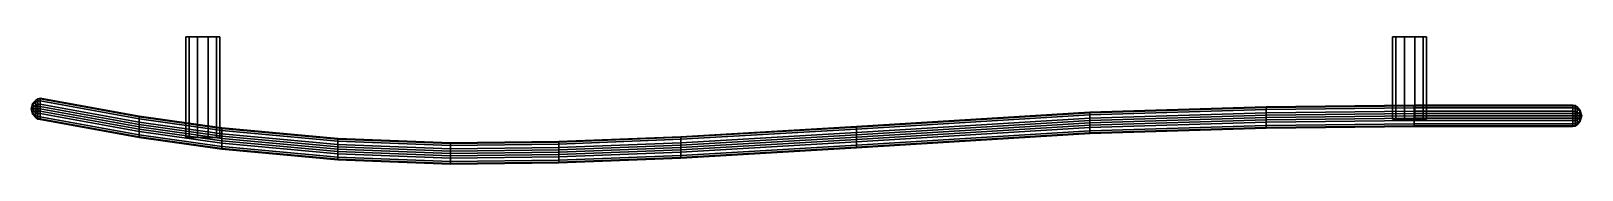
# Model space of a CAD drawing. Extents: x -184 to 185, y -30 to 0.
import ezdxf

# ---------------------------------------------------------------- set-up
doc = ezdxf.new("R2010")
doc.units = 0
doc.layers.add('METAL', color=220, linetype='CONTINUOUS')

msp = doc.modelspace()

# ---------------------------------------------------------------- meshes
at = {"layer": 'METAL'}
mesh = msp.add_polyface(dxfattribs=at)
corners = [(-139.14, -23.95, -0.04), (-139.14, -23.95, -0.04), (-139.14, 0, -0.04), (-139.14, 0, -0.04), (-139.91, -23.95, 2.33), (-139.91, -23.95, 2.33), (-139.91, 0, 2.33), (-139.91, 0, 2.33), (-139.91, -23.95, -2.41), (-139.91, -23.95, -2.41), (-139.91, 0, -2.41), (-139.91, 0, -2.41), (-141.93, -23.95, 3.8), (-141.93, -23.95, 3.8), (-141.93, 0, 3.8), (-141.93, 0, 3.8), (-141.93, -23.95, -3.87), (-141.93, -23.95, -3.87), (-141.93, 0, -3.87), (-141.93, 0, -3.87), (-144.42, -23.95, 3.8), (-144.42, -23.95, 3.8), (-144.42, -23.95, 3.8), (-144.42, 0, 3.8), (-144.42, 0, 3.8), (-144.42, 0, 3.8), (-144.42, -23.95, -3.87), (-144.42, -23.95, -3.87), (-144.42, 0, -3.87), (-144.42, 0, -3.87), (-146.44, -23.95, 2.33), (-146.44, -23.95, 2.33), (-146.44, 0, 2.33), (-146.44, 0, 2.33), (-146.44, -23.95, -2.41), (-146.44, -23.95, -2.41), (-146.44, 0, -2.41), (-146.44, 0, -2.41), (-147.21, -23.95, -0.04), (-147.21, -23.95, -0.04), (-147.21, 0, -0.04), (-147.21, 0, -0.04)]
mesh.append_faces([[corners[k] for k in face] for face in [(2, 6, 4, 0), (6, 14, 12, 4), (14, 24, 21, 12), (25, 33, 31, 22), (33, 41, 39, 31), (41, 37, 35, 39), (37, 29, 27, 35), (29, 18, 16, 27), (18, 10, 8, 16), (10, 2, 0, 8), (5, 13, 20, 9), (20, 30, 38, 9), (38, 34, 26, 9), (26, 17, 9, 9), (1, 5, 9, 9), (23, 15, 7, 32), (32, 7, 3, 40), (40, 3, 11, 36), (36, 11, 19, 28)]])
mesh = msp.add_polyface(dxfattribs=at)
corners = [(147.64, -19.62, -0.02), (147.64, -19.62, -0.02), (147.64, 0, -0.02), (147.64, 0, -0.02), (146.87, -19.62, 2.35), (146.87, -19.62, 2.35), (146.87, 0, 2.35), (146.87, 0, 2.35), (146.87, -19.62, -2.39), (146.87, -19.62, -2.39), (146.87, 0, -2.39), (146.87, 0, -2.39), (144.85, -19.62, 3.82), (144.85, -19.62, 3.82), (144.85, 0, 3.82), (144.85, 0, 3.82), (144.85, -19.62, -3.85), (144.85, -19.62, -3.85), (144.85, 0, -3.85), (144.85, 0, -3.85), (142.36, -19.62, 3.82), (142.36, -19.62, 3.82), (142.36, -19.62, 3.82), (142.36, 0, 3.82), (142.36, 0, 3.82), (142.36, 0, 3.82), (142.36, -19.62, -3.85), (142.36, -19.62, -3.85), (142.36, 0, -3.85), (142.36, 0, -3.85), (140.35, -19.62, 2.35), (140.35, -19.62, 2.35), (140.35, 0, 2.35), (140.35, 0, 2.35), (140.35, -19.62, -2.39), (140.35, -19.62, -2.39), (140.35, 0, -2.39), (140.35, 0, -2.39), (139.58, -19.62, -0.02), (139.58, -19.62, -0.02), (139.58, 0, -0.02), (139.58, 0, -0.02)]
mesh.append_faces([[corners[k] for k in face] for face in [(2, 6, 4, 0), (6, 14, 12, 4), (14, 24, 21, 12), (25, 33, 31, 22), (33, 41, 39, 31), (41, 37, 35, 39), (37, 29, 27, 35), (29, 18, 16, 27), (18, 10, 8, 16), (10, 2, 0, 8), (5, 13, 20, 9), (20, 30, 38, 9), (38, 34, 26, 9), (26, 17, 9, 9), (1, 5, 9, 9), (40, 32, 7, 3), (11, 36, 40, 3), (19, 28, 36, 11), (23, 15, 7, 32)]])
mesh = msp.add_polyface(dxfattribs=at)
corners = [(-158.3, -23.99, -0.15), (-181.84, -19.73, -0.15), (-181.84, -19.57, -4.46), (-158.3, -23.83, -4.46), (-158.3, -23.83, -4.46), (-181.84, -19.57, -4.46), (-181.84, -19.09, -6.84), (-158.3, -23.35, -6.84), (-158.3, -23.35, -6.84), (-181.84, -19.09, -6.84), (-181.84, -18.3, -8.26), (-158.3, -22.55, -8.26), (-158.3, -22.55, -8.26), (-181.84, -18.3, -8.26), (-181.84, -17.74, -8.44), (-158.3, -21.99, -8.44), (-158.3, -21.99, -8.44), (-181.84, -17.74, -8.44), (-181.84, -17.18, -8.5), (-158.3, -21.44, -8.5), (-158.3, -21.44, -8.5), (-181.84, -17.18, -8.5), (-181.84, -16.62, -8.44), (-158.3, -20.88, -8.44), (-158.3, -20.88, -8.44), (-181.84, -16.62, -8.44), (-181.84, -16.06, -8.26), (-158.3, -20.32, -8.26), (-181.84, -14.63, -0.15), (-158.3, -18.88, -0.15), (-158.3, -19.04, -4.46), (-181.84, -14.79, -4.46), (-181.84, -14.79, -4.46), (-158.3, -19.04, -4.46), (-158.3, -19.52, -6.84), (-181.84, -15.27, -6.84), (-181.84, -15.27, -6.84), (-158.3, -19.52, -6.84), (-158.3, -20.32, -8.26), (-181.84, -16.06, -8.26), (-182.39, -19.61, -0.15), (-182.39, -19.46, -4.43), (-181.84, -19.57, -4.46), (-181.84, -19.73, -0.15), (-182.39, -14.88, -4.43), (-182.39, -14.73, -0.15), (-181.84, -14.63, -0.15), (-181.84, -14.79, -4.46), (-182.39, -19.46, -4.43), (-182.39, -19, -6.78), (-181.84, -19.09, -6.84), (-181.84, -19.57, -4.46), (-182.39, -19, -6.78), (-182.4, -18.23, -8.18), (-181.84, -18.3, -8.26), (-181.84, -19.09, -6.84), (-182.39, -15.34, -6.78), (-182.39, -14.88, -4.43), (-181.84, -14.79, -4.46), (-181.84, -15.27, -6.84), (-182.4, -16.11, -8.18), (-182.39, -15.34, -6.78), (-181.84, -15.27, -6.84), (-181.84, -16.06, -8.26), (-182.4, -18.23, -8.18), (-182.4, -17.73, -8.34), (-181.84, -17.74, -8.44), (-181.84, -18.3, -8.26), (-182.4, -17.73, -8.34), (-182.38, -17.17, -8.39), (-181.84, -17.18, -8.5), (-181.84, -17.74, -8.44), (-182.38, -17.17, -8.39), (-182.4, -16.61, -8.34), (-181.84, -16.62, -8.44), (-181.84, -17.18, -8.5), (-182.83, -19.28, -0.15), (-182.83, -19.15, -4.32), (-182.39, -19.46, -4.43), (-182.39, -19.61, -0.15), (-182.83, -15.18, -4.32), (-182.83, -15.05, -0.15), (-182.39, -14.73, -0.15), (-182.39, -14.88, -4.43), (-181.84, -16.06, -8.26), (-181.84, -16.62, -8.44), (-182.4, -16.61, -8.34), (-182.4, -16.11, -8.18), (-182.81, -17.17, -8.05), (-182.87, -16.61, -8.05), (-182.4, -16.61, -8.34), (-182.38, -17.17, -8.39), (-158.3, -23.99, -0.15), (-158.3, -23.83, 4.16), (-181.84, -19.57, 4.16), (-181.84, -19.73, -0.15), (-158.3, -23.83, 4.16), (-158.3, -23.35, 6.54), (-181.84, -19.09, 6.54), (-181.84, -19.57, 4.16), (-158.3, -23.35, 6.54), (-158.3, -22.55, 7.96), (-181.84, -18.3, 7.96), (-181.84, -19.09, 6.54), (-158.3, -22.55, 7.96), (-158.3, -21.99, 8.14), (-181.84, -17.74, 8.14), (-181.84, -18.3, 7.96), (-158.3, -21.99, 8.14), (-158.3, -21.44, 8.2), (-181.84, -17.18, 8.2), (-181.84, -17.74, 8.14), (-158.3, -21.44, 8.2), (-158.3, -20.88, 8.14), (-181.84, -16.62, 8.14), (-181.84, -17.18, 8.2), (-181.84, -14.63, -0.15), (-181.84, -14.79, 4.16), (-158.3, -19.04, 4.16), (-158.3, -18.88, -0.15), (-181.84, -14.79, 4.16), (-181.84, -15.27, 6.54), (-158.3, -19.52, 6.54), (-158.3, -19.04, 4.16), (-181.84, -15.27, 6.54), (-181.84, -16.06, 7.96), (-158.3, -20.32, 7.96), (-158.3, -19.52, 6.54), (-182.39, -19.61, -0.15), (-181.84, -19.73, -0.15), (-181.84, -19.57, 4.16), (-182.39, -19.46, 4.13), (-182.39, -14.88, 4.13), (-181.84, -14.79, 4.16), (-181.84, -14.63, -0.15), (-182.39, -14.73, -0.15), (-182.39, -19.46, 4.13), (-181.84, -19.57, 4.16), (-181.84, -19.09, 6.54), (-182.39, -19, 6.47), (-182.39, -19, 6.47), (-181.84, -19.09, 6.54), (-181.84, -18.3, 7.96), (-182.4, -18.23, 7.88), (-182.39, -15.34, 6.47), (-181.84, -15.27, 6.54), (-181.84, -14.79, 4.16), (-182.39, -14.88, 4.13), (-182.4, -16.11, 7.88), (-181.84, -16.06, 7.96), (-181.84, -15.27, 6.54), (-182.39, -15.34, 6.47), (-182.4, -18.23, 7.88), (-181.84, -18.3, 7.96), (-181.84, -17.74, 8.14), (-182.4, -17.73, 8.04), (-182.4, -17.73, 8.04), (-181.84, -17.74, 8.14), (-181.84, -17.18, 8.2), (-182.38, -17.17, 8.09), (-182.38, -17.17, 8.09), (-181.84, -17.18, 8.2), (-181.84, -16.62, 8.14), (-182.4, -16.61, 8.04), (-182.83, -19.28, -0.15), (-182.39, -19.61, -0.15), (-182.39, -19.46, 4.13), (-182.83, -19.15, 4.02), (-182.83, -15.18, 4.02), (-182.39, -14.88, 4.13), (-182.39, -14.73, -0.15), (-182.83, -15.05, -0.15), (-181.84, -16.06, 7.96), (-182.4, -16.11, 7.88), (-182.4, -16.61, 8.04), (-181.84, -16.62, 8.14), (-182.87, -17.72, 7.74), (-182.4, -17.73, 8.04), (-182.38, -17.17, 8.09), (-182.81, -17.17, 7.74), (-182.81, -17.17, 7.74), (-182.38, -17.17, 8.09), (-182.4, -16.61, 8.04), (-182.87, -16.61, 7.74)]
mesh.append_faces([[corners[k] for k in face] for face in [(0, 1, 2, 3), (4, 5, 6, 7), (8, 9, 10, 11), (12, 13, 14, 15), (16, 17, 18, 19), (20, 21, 22, 23), (24, 25, 26, 27), (28, 29, 30, 31), (32, 33, 34, 35), (36, 37, 38, 39), (40, 41, 42, 43), (44, 45, 46, 47), (48, 49, 50, 51), (52, 53, 54, 55), (56, 57, 58, 59), (60, 61, 62, 63), (64, 65, 66, 67), (68, 69, 70, 71), (72, 73, 74, 75), (76, 77, 78, 79), (80, 81, 82, 83), (84, 85, 86, 87), (88, 89, 90, 91), (92, 93, 94, 95), (96, 97, 98, 99), (100, 101, 102, 103), (104, 105, 106, 107), (108, 109, 110, 111), (112, 113, 114, 115), (116, 117, 118, 119), (120, 121, 122, 123), (124, 125, 126, 127), (128, 129, 130, 131), (132, 133, 134, 135), (136, 137, 138, 139), (140, 141, 142, 143), (144, 145, 146, 147), (148, 149, 150, 151), (152, 153, 154, 155), (156, 157, 158, 159), (160, 161, 162, 163), (164, 165, 166, 167), (168, 169, 170, 171), (172, 173, 174, 175), (176, 177, 178, 179), (180, 181, 182, 183)]])
mesh = msp.add_polyface(dxfattribs=at)
corners = [(-183.61, -18.36, -4.05), (-182.83, -19.15, -4.32), (-182.83, -19.28, -0.15), (-183.61, -18.44, -0.15), (-183.61, -16.21, -6.13), (-182.85, -15.59, -6.59), (-182.87, -16.26, -7.93), (-183.35, -16.61, -7.38), (-183.61, -18.12, -6.13), (-182.85, -18.74, -6.59), (-182.87, -16.61, -8.05), (-183.95, -17.17, -3.92), (-184, -17.17, -0.15), (-183.61, -15.97, -4.05), (-183.61, -15.89, -0.15), (-182.83, -15.18, -4.32), (-182.83, -15.05, -0.15), (-183.85, -17.17, -5.9), (-183.46, -17.17, -7.33), (-183.35, -17.72, -7.38), (-182.87, -18.07, -7.93), (-182.81, -17.17, -8.05), (-182.87, -17.72, -8.05), (-182.4, -16.11, -8.18), (-182.4, -16.61, -8.34), (-182.87, -16.61, -8.05), (-182.87, -16.26, -7.93), (-182.83, -19.15, -4.32), (-182.85, -18.74, -6.59), (-182.39, -19, -6.78), (-182.39, -19.46, -4.43), (-182.85, -18.74, -6.59), (-182.87, -18.07, -7.93), (-182.4, -18.23, -8.18), (-182.39, -19, -6.78), (-182.85, -15.59, -6.59), (-182.83, -15.18, -4.32), (-182.39, -14.88, -4.43), (-182.39, -15.34, -6.78), (-182.87, -16.26, -7.93), (-182.85, -15.59, -6.59), (-182.39, -15.34, -6.78), (-182.4, -16.11, -8.18), (-182.87, -18.07, -7.93), (-182.87, -17.72, -8.05), (-182.4, -17.73, -8.34), (-182.4, -18.23, -8.18), (-182.87, -17.72, -8.05), (-182.81, -17.17, -8.05), (-182.38, -17.17, -8.39), (-182.4, -17.73, -8.34), (-183.61, -18.36, 3.75), (-182.83, -19.15, 4.02), (-183.61, -16.21, 5.83), (-183.35, -16.61, 7.08), (-182.87, -16.26, 7.63), (-182.85, -15.59, 6.29), (-183.61, -18.12, 5.83), (-182.85, -18.74, 6.29), (-182.87, -16.61, 7.74), (-183.95, -17.17, 3.61), (-183.61, -15.97, 3.75), (-182.83, -15.18, 4.02), (-183.85, -17.17, 5.6), (-183.46, -17.17, 7.03), (-183.35, -17.72, 7.08), (-182.87, -18.07, 7.63), (-182.81, -17.17, 7.74), (-182.87, -17.72, 7.74), (-182.4, -16.11, 7.88), (-182.87, -16.26, 7.63), (-182.87, -16.61, 7.74), (-182.4, -16.61, 8.04), (-182.83, -19.15, 4.02), (-182.39, -19.46, 4.13), (-182.39, -19, 6.47), (-182.85, -18.74, 6.29), (-182.85, -18.74, 6.29), (-182.39, -19, 6.47), (-182.4, -18.23, 7.88), (-182.87, -18.07, 7.63), (-182.85, -15.59, 6.29), (-182.39, -15.34, 6.47), (-182.39, -14.88, 4.13), (-182.83, -15.18, 4.02), (-182.87, -16.26, 7.63), (-182.4, -16.11, 7.88), (-182.39, -15.34, 6.47), (-182.85, -15.59, 6.29), (-182.87, -18.07, 7.63), (-182.4, -18.23, 7.88), (-182.4, -17.73, 8.04), (-182.87, -17.72, 7.74)]
mesh.append_faces([[corners[k] for k in face] for face in [(0, 1, 2, 3), (4, 5, 6, 7), (8, 9, 1, 0), (6, 10, 7, 7), (11, 0, 3, 12), (13, 11, 12, 14), (15, 13, 14, 16), (17, 4, 7, 18), (8, 17, 18, 19), (9, 8, 19, 20), (17, 8, 0, 11), (4, 17, 11, 13), (5, 4, 13, 15), (18, 7, 10, 21), (19, 18, 21, 22), (22, 20, 19, 19), (23, 24, 25, 26), (27, 28, 29, 30), (31, 32, 33, 34), (35, 36, 37, 38), (39, 40, 41, 42), (43, 44, 45, 46), (47, 48, 49, 50), (51, 3, 2, 52), (53, 54, 55, 56), (57, 51, 52, 58), (55, 54, 59, 59), (60, 12, 3, 51), (61, 14, 12, 60), (62, 16, 14, 61), (63, 64, 54, 53), (57, 65, 64, 63), (58, 66, 65, 57), (63, 60, 51, 57), (53, 61, 60, 63), (56, 62, 61, 53), (64, 67, 59, 54), (65, 68, 67, 64), (68, 65, 66, 66), (69, 70, 71, 72), (73, 74, 75, 76), (77, 78, 79, 80), (81, 82, 83, 84), (85, 86, 87, 88), (89, 90, 91, 92)]])
mesh = msp.add_polyface(dxfattribs=at)
corners = [(-111.12, -29.32, -0.15), (-138.63, -26.74, -0.15), (-138.63, -26.58, -4.46), (-111.12, -29.16, -4.46), (-158.3, -18.88, -0.15), (-138.63, -21.64, -0.15), (-138.63, -21.8, -4.46), (-158.3, -19.04, -4.46), (-111.12, -29.16, -4.46), (-138.63, -26.58, -4.46), (-138.63, -26.11, -6.84), (-111.12, -28.68, -6.84), (-138.63, -26.11, -6.84), (-138.63, -25.31, -8.26), (-111.12, -27.88, -8.26), (-111.12, -28.68, -6.84), (-158.3, -19.04, -4.46), (-138.63, -21.8, -4.46), (-138.63, -22.28, -6.84), (-158.3, -19.52, -6.84), (-158.3, -19.52, -6.84), (-138.63, -22.28, -6.84), (-138.63, -23.08, -8.26), (-158.3, -20.32, -8.26), (-111.12, -27.88, -8.26), (-138.63, -25.31, -8.26), (-138.63, -24.75, -8.44), (-111.12, -27.33, -8.44), (-111.12, -27.33, -8.44), (-138.63, -24.75, -8.44), (-138.63, -24.19, -8.5), (-111.12, -26.77, -8.5), (-111.12, -26.77, -8.5), (-138.63, -24.19, -8.5), (-138.63, -23.63, -8.44), (-111.12, -26.21, -8.44), (-111.12, -26.21, -8.44), (-138.63, -23.63, -8.44), (-138.63, -23.08, -8.26), (-111.12, -25.65, -8.26), (-138.63, -26.74, -0.15), (-158.3, -23.99, -0.15), (-158.3, -23.83, -4.46), (-138.63, -26.58, -4.46), (-138.63, -26.58, -4.46), (-158.3, -23.83, -4.46), (-158.3, -23.35, -6.84), (-138.63, -26.11, -6.84), (-138.63, -26.11, -6.84), (-158.3, -23.35, -6.84), (-158.3, -22.55, -8.26), (-138.63, -25.31, -8.26), (-111.12, -24.85, -6.84), (-111.12, -25.65, -8.26), (-138.63, -23.08, -8.26), (-138.63, -22.28, -6.84), (-138.63, -25.31, -8.26), (-158.3, -22.55, -8.26), (-158.3, -21.99, -8.44), (-138.63, -24.75, -8.44), (-138.63, -24.75, -8.44), (-158.3, -21.99, -8.44), (-158.3, -21.44, -8.5), (-138.63, -24.19, -8.5), (-138.63, -24.19, -8.5), (-158.3, -21.44, -8.5), (-158.3, -20.88, -8.44), (-138.63, -23.63, -8.44), (-138.63, -23.63, -8.44), (-158.3, -20.88, -8.44), (-158.3, -20.32, -8.26), (-138.63, -23.08, -8.26), (-111.12, -29.32, -0.15), (-111.12, -29.16, 4.16), (-138.63, -26.58, 4.16), (-138.63, -26.74, -0.15), (-158.3, -18.88, -0.15), (-158.3, -19.04, 4.16), (-138.63, -21.8, 4.16), (-138.63, -21.64, -0.15), (-111.12, -29.16, 4.16), (-111.12, -28.68, 6.54), (-138.63, -26.11, 6.54), (-138.63, -26.58, 4.16), (-138.63, -26.11, 6.54), (-111.12, -28.68, 6.54), (-111.12, -27.88, 7.96), (-138.63, -25.31, 7.96), (-158.3, -19.04, 4.16), (-158.3, -19.52, 6.54), (-138.63, -22.28, 6.54), (-138.63, -21.8, 4.16), (-158.3, -19.52, 6.54), (-158.3, -20.32, 7.96), (-138.63, -23.08, 7.96), (-138.63, -22.28, 6.54), (-111.12, -27.88, 7.96), (-111.12, -27.33, 8.14), (-138.63, -24.75, 8.14), (-138.63, -25.31, 7.96), (-158.3, -20.88, 8.14), (-158.3, -20.32, 7.96), (-181.84, -16.06, 7.96), (-181.84, -16.62, 8.14), (-111.12, -27.33, 8.14), (-111.12, -26.77, 8.2), (-138.63, -24.19, 8.2), (-138.63, -24.75, 8.14), (-111.12, -26.77, 8.2), (-111.12, -26.21, 8.14), (-138.63, -23.63, 8.14), (-138.63, -24.19, 8.2), (-111.12, -26.21, 8.14), (-111.12, -25.65, 7.96), (-138.63, -23.08, 7.96), (-138.63, -23.63, 8.14), (-138.63, -26.74, -0.15), (-138.63, -26.58, 4.16), (-158.3, -23.83, 4.16), (-158.3, -23.99, -0.15), (-84.3, -30.33, -0.15), (-84.3, -30.17, 4.16), (-111.12, -29.16, 4.16), (-111.12, -29.32, -0.15), (-138.63, -26.58, 4.16), (-138.63, -26.11, 6.54), (-158.3, -23.35, 6.54), (-158.3, -23.83, 4.16), (-138.63, -26.11, 6.54), (-138.63, -25.31, 7.96), (-158.3, -22.55, 7.96), (-158.3, -23.35, 6.54), (-111.12, -24.85, 6.54), (-138.63, -22.28, 6.54), (-138.63, -23.08, 7.96), (-111.12, -25.65, 7.96), (-138.63, -25.31, 7.96), (-138.63, -24.75, 8.14), (-158.3, -21.99, 8.14), (-158.3, -22.55, 7.96), (-138.63, -24.75, 8.14), (-138.63, -24.19, 8.2), (-158.3, -21.44, 8.2), (-158.3, -21.99, 8.14), (-138.63, -24.19, 8.2), (-138.63, -23.63, 8.14), (-158.3, -20.88, 8.14), (-158.3, -21.44, 8.2), (-138.63, -23.63, 8.14), (-138.63, -23.08, 7.96), (-158.3, -20.32, 7.96), (-158.3, -20.88, 8.14), (-84.3, -28.33, 8.14), (-84.3, -27.77, 8.2), (-111.12, -26.77, 8.2), (-111.12, -27.33, 8.14), (-84.3, -27.77, 8.2), (-84.3, -27.22, 8.14), (-111.12, -26.21, 8.14), (-111.12, -26.77, 8.2), (-138.63, -22.28, 6.54), (-111.12, -24.85, 6.54), (-111.11, -24.38, 4.16), (-138.63, -21.8, 4.16), (-138.63, -21.8, 4.16), (-111.11, -24.38, 4.16), (-111.11, -24.22, -0.15), (-138.63, -21.64, -0.15), (-138.63, -21.64, -0.15), (-111.11, -24.22, -0.15), (-111.11, -24.38, -4.46), (-138.63, -21.8, -4.46), (-138.63, -21.8, -4.46), (-111.11, -24.38, -4.46), (-111.12, -24.85, -6.84), (-138.63, -22.28, -6.84), (-111.12, -25.65, -8.26), (-111.12, -24.85, -6.84), (-84.3, -25.86, -6.84), (-84.3, -26.66, -8.26)]
mesh.append_faces([[corners[k] for k in face] for face in [(0, 1, 2, 3), (4, 5, 6, 7), (8, 9, 10, 11), (12, 13, 14, 15), (16, 17, 18, 19), (20, 21, 22, 23), (24, 25, 26, 27), (28, 29, 30, 31), (32, 33, 34, 35), (36, 37, 38, 39), (40, 41, 42, 43), (44, 45, 46, 47), (48, 49, 50, 51), (52, 53, 54, 55), (56, 57, 58, 59), (60, 61, 62, 63), (64, 65, 66, 67), (68, 69, 70, 71), (72, 73, 74, 75), (76, 77, 78, 79), (80, 81, 82, 83), (84, 85, 86, 87), (88, 89, 90, 91), (92, 93, 94, 95), (96, 97, 98, 99), (100, 101, 102, 103), (104, 105, 106, 107), (108, 109, 110, 111), (112, 113, 114, 115), (116, 117, 118, 119), (120, 121, 122, 123), (124, 125, 126, 127), (128, 129, 130, 131), (132, 133, 134, 135), (136, 137, 138, 139), (140, 141, 142, 143), (144, 145, 146, 147), (148, 149, 150, 151), (152, 153, 154, 155), (156, 157, 158, 159), (160, 161, 162, 163), (164, 165, 166, 167), (168, 169, 170, 171), (172, 173, 174, 175), (176, 177, 178, 179)]])
mesh = msp.add_polyface(dxfattribs=at)
corners = [(182.42, -17.73, -8.24), (144.73, -17.71, -8.24), (144.73, -16.92, -6.82), (182.42, -16.93, -6.82), (12.17, -21.34, -0.13), (12.17, -21.5, 4.18), (67.64, -18.12, 4.18), (67.64, -17.96, -0.13), (12.17, -21.5, 4.18), (12.17, -21.98, 6.56), (67.64, -18.6, 6.56), (67.64, -18.12, 4.18), (12.17, -21.5, -4.44), (12.17, -21.34, -0.13), (67.64, -17.96, -0.13), (67.64, -18.12, -4.44), (12.17, -21.98, -6.82), (12.17, -21.5, -4.44), (67.64, -18.12, -4.44), (67.64, -18.6, -6.82), (12.17, -21.98, 6.56), (12.17, -22.77, 7.98), (67.64, -19.39, 7.98), (67.64, -18.6, 6.56), (109.5, -21.63, -4.44), (109.5, -21.79, -0.13), (67.64, -23.06, -0.13), (67.64, -22.9, -4.44), (109.5, -21.15, -6.82), (109.5, -21.63, -4.44), (67.64, -22.9, -4.44), (67.64, -22.42, -6.82), (109.5, -20.35, -8.24), (109.5, -21.15, -6.82), (67.64, -22.42, -6.82), (67.64, -21.63, -8.24), (109.5, -19.8, -8.42), (109.5, -20.35, -8.24), (67.64, -21.63, -8.24), (67.64, -21.07, -8.42), (109.5, -19.24, -8.48), (109.5, -19.8, -8.42), (67.64, -21.07, -8.42), (67.64, -20.51, -8.48), (109.5, -18.68, -8.42), (109.5, -19.24, -8.48), (67.64, -20.51, -8.48), (67.64, -19.95, -8.42), (109.5, -18.12, -8.24), (109.5, -18.68, -8.42), (67.64, -19.95, -8.42), (67.64, -19.39, -8.24), (109.5, -21.79, -0.13), (109.5, -21.63, 4.18), (67.64, -22.9, 4.18), (67.64, -23.06, -0.13), (109.5, -21.63, 4.18), (109.5, -21.15, 6.56), (67.64, -22.42, 6.56), (67.64, -22.9, 4.18), (109.5, -21.15, 6.56), (109.5, -20.35, 7.98), (67.64, -21.63, 7.98), (67.64, -22.42, 6.56), (109.5, -20.35, 7.98), (109.5, -19.8, 8.16), (67.64, -21.07, 8.16), (67.64, -21.63, 7.98), (109.5, -19.8, 8.16), (109.5, -19.24, 8.22), (67.64, -20.51, 8.22), (67.64, -21.07, 8.16), (109.5, -19.24, 8.22), (109.5, -18.68, 8.16), (67.64, -19.95, 8.16), (67.64, -20.51, 8.22), (109.5, -18.68, 8.16), (109.5, -18.12, 7.98), (67.64, -19.39, 7.98), (67.64, -19.95, 8.16), (67.64, -17.96, -0.13), (67.64, -18.12, 4.18), (109.5, -16.84, 4.18), (109.5, -16.68, -0.13), (67.64, -18.12, 4.18), (67.64, -18.6, 6.56), (109.5, -17.32, 6.56), (109.5, -16.84, 4.18), (67.64, -18.12, -4.44), (67.64, -17.96, -0.13), (109.5, -16.68, -0.13), (109.5, -16.84, -4.44), (67.64, -18.6, -6.82), (67.64, -18.12, -4.44), (109.5, -16.84, -4.44), (109.5, -17.32, -6.82), (67.64, -19.39, -8.24), (67.64, -18.6, -6.82), (109.5, -17.32, -6.82), (109.5, -18.12, -8.24), (67.64, -18.6, 6.56), (67.64, -19.39, 7.98), (109.5, -18.12, 7.98), (109.5, -17.32, 6.56), (144.73, -21.22, -4.44), (144.73, -21.38, -0.13), (109.5, -21.79, -0.13), (109.5, -21.63, -4.44), (144.73, -20.74, -6.82), (144.73, -21.22, -4.44), (109.5, -21.63, -4.44), (109.5, -21.15, -6.82), (144.73, -19.95, -8.24), (144.73, -20.74, -6.82), (109.5, -21.15, -6.82), (109.5, -20.35, -8.24), (144.73, -19.39, -8.42), (144.73, -19.95, -8.24), (109.5, -20.35, -8.24), (109.5, -19.8, -8.42), (144.73, -18.83, -8.48), (144.73, -19.39, -8.42), (109.5, -19.8, -8.42), (109.5, -19.24, -8.48), (144.73, -18.27, -8.42), (144.73, -18.83, -8.48), (109.5, -19.24, -8.48), (109.5, -18.68, -8.42), (144.73, -17.71, -8.24), (144.73, -18.27, -8.42), (109.5, -18.68, -8.42), (109.5, -18.12, -8.24), (144.73, -21.38, -0.13), (144.73, -21.22, 4.18), (109.5, -21.63, 4.18), (109.5, -21.79, -0.13), (144.73, -21.22, 4.18), (144.73, -20.74, 6.56), (109.5, -21.15, 6.56), (109.5, -21.63, 4.18), (144.73, -20.74, 6.56), (144.73, -19.95, 7.98), (109.5, -20.35, 7.98), (109.5, -21.15, 6.56), (144.73, -19.95, 7.98), (144.73, -19.39, 8.16), (109.5, -19.8, 8.16), (109.5, -20.35, 7.98), (144.73, -19.39, 8.16), (144.73, -18.83, 8.22), (109.5, -19.24, 8.22), (109.5, -19.8, 8.16), (144.73, -18.83, 8.22), (144.73, -18.27, 8.16), (109.5, -18.68, 8.16), (109.5, -19.24, 8.22), (144.73, -18.27, 8.16), (144.73, -17.71, 7.98), (109.5, -18.12, 7.98), (109.5, -18.68, 8.16), (109.5, -16.68, -0.13), (109.5, -16.84, 4.18), (144.73, -16.44, 4.18), (144.73, -16.28, -0.13), (109.5, -16.84, 4.18), (109.5, -17.32, 6.56), (144.73, -16.92, 6.56), (144.73, -16.44, 4.18), (109.5, -16.84, -4.44), (109.5, -16.68, -0.13), (144.73, -16.28, -0.13), (144.73, -16.44, -4.44), (109.5, -17.32, -6.82), (109.5, -16.84, -4.44), (144.73, -16.44, -4.44), (144.73, -16.92, -6.82), (109.5, -18.12, -8.24), (109.5, -17.32, -6.82), (144.73, -16.92, -6.82), (144.73, -17.71, -8.24), (109.5, -17.32, 6.56), (109.5, -18.12, 7.98), (144.73, -17.71, 7.98), (144.73, -16.92, 6.56)]
mesh.append_faces([[corners[k] for k in face] for face in [(0, 1, 2, 3), (4, 5, 6, 7), (8, 9, 10, 11), (12, 13, 14, 15), (16, 17, 18, 19), (20, 21, 22, 23), (24, 25, 26, 27), (28, 29, 30, 31), (32, 33, 34, 35), (36, 37, 38, 39), (40, 41, 42, 43), (44, 45, 46, 47), (48, 49, 50, 51), (52, 53, 54, 55), (56, 57, 58, 59), (60, 61, 62, 63), (64, 65, 66, 67), (68, 69, 70, 71), (72, 73, 74, 75), (76, 77, 78, 79), (80, 81, 82, 83), (84, 85, 86, 87), (88, 89, 90, 91), (92, 93, 94, 95), (96, 97, 98, 99), (100, 101, 102, 103), (104, 105, 106, 107), (108, 109, 110, 111), (112, 113, 114, 115), (116, 117, 118, 119), (120, 121, 122, 123), (124, 125, 126, 127), (128, 129, 130, 131), (132, 133, 134, 135), (136, 137, 138, 139), (140, 141, 142, 143), (144, 145, 146, 147), (148, 149, 150, 151), (152, 153, 154, 155), (156, 157, 158, 159), (160, 161, 162, 163), (164, 165, 166, 167), (168, 169, 170, 171), (172, 173, 174, 175), (176, 177, 178, 179), (180, 181, 182, 183)]])
mesh = msp.add_polyface(dxfattribs=at)
corners = [(182.96, -21.28, -0.13), (182.42, -21.4, -0.13), (182.42, -21.24, -4.44), (182.96, -21.13, -4.41), (182.96, -16.55, -4.41), (182.42, -16.45, -4.44), (182.42, -16.3, -0.13), (182.96, -16.39, -0.13), (182.96, -21.13, -4.41), (182.42, -21.24, -4.44), (182.42, -20.76, -6.82), (182.96, -20.67, -6.76), (182.96, -20.67, -6.76), (182.42, -20.76, -6.82), (182.42, -19.96, -8.24), (182.97, -19.9, -8.16), (182.96, -17.01, -6.76), (182.42, -16.93, -6.82), (182.42, -16.45, -4.44), (182.96, -16.55, -4.41), (182.97, -17.77, -8.16), (182.42, -17.73, -8.24), (182.42, -16.93, -6.82), (182.96, -17.01, -6.76), (182.97, -19.9, -8.16), (182.42, -19.96, -8.24), (182.42, -19.41, -8.42), (182.97, -19.39, -8.32), (182.97, -19.39, -8.32), (182.42, -19.41, -8.42), (182.42, -18.85, -8.48), (182.95, -18.84, -8.37), (182.95, -18.84, -8.37), (182.42, -18.85, -8.48), (182.42, -18.29, -8.42), (182.97, -18.28, -8.32), (183.41, -20.95, -0.13), (182.96, -21.28, -0.13), (182.96, -21.13, -4.41), (183.41, -20.82, -4.3), (183.41, -16.85, -4.3), (182.96, -16.55, -4.41), (182.96, -16.39, -0.13), (183.41, -16.71, -0.13), (182.42, -17.73, -8.24), (182.97, -17.77, -8.16), (182.97, -18.28, -8.32), (182.42, -18.29, -8.42), (183.44, -19.39, -8.03), (182.97, -19.39, -8.32), (182.95, -18.84, -8.37), (183.38, -18.83, -8.03), (183.38, -18.83, -8.03), (182.95, -18.84, -8.37), (182.97, -18.28, -8.32), (183.44, -18.27, -8.03), (182.96, -21.28, -0.13), (182.96, -21.13, 4.15), (182.42, -21.24, 4.18), (182.42, -21.4, -0.13), (182.96, -16.55, 4.15), (182.96, -16.39, -0.13), (182.42, -16.3, -0.13), (182.42, -16.45, 4.18), (182.96, -21.13, 4.15), (182.96, -20.67, 6.49), (182.42, -20.76, 6.56), (182.42, -21.24, 4.18), (182.96, -20.67, 6.49), (182.97, -19.9, 7.9), (182.42, -19.96, 7.98), (182.42, -20.76, 6.56), (182.96, -17.01, 6.49), (182.96, -16.55, 4.15), (182.42, -16.45, 4.18), (182.42, -16.93, 6.56), (182.97, -17.77, 7.9), (182.96, -17.01, 6.49), (182.42, -16.93, 6.56), (182.42, -17.73, 7.98), (182.97, -19.9, 7.9), (182.97, -19.39, 8.06), (182.42, -19.41, 8.16), (182.42, -19.96, 7.98), (182.97, -19.39, 8.06), (182.95, -18.84, 8.1), (182.42, -18.85, 8.22), (182.42, -19.41, 8.16), (182.95, -18.84, 8.1), (182.97, -18.28, 8.06), (182.42, -18.29, 8.16), (182.42, -18.85, 8.22), (183.41, -20.95, -0.13), (183.41, -20.82, 4.04), (182.96, -21.13, 4.15), (182.96, -21.28, -0.13), (183.41, -16.85, 4.04), (183.41, -16.71, -0.13), (182.96, -16.39, -0.13), (182.96, -16.55, 4.15), (182.42, -17.73, 7.98), (182.42, -18.29, 8.16), (182.97, -18.28, 8.06), (182.97, -17.77, 7.9), (182.42, -16.3, -0.13), (144.73, -16.28, -0.13), (144.73, -16.44, 4.18), (182.42, -16.45, 4.18), (182.42, -16.45, 4.18), (144.73, -16.44, 4.18), (144.73, -16.92, 6.56), (182.42, -16.93, 6.56), (182.42, -16.45, -4.44), (144.73, -16.44, -4.44), (144.73, -16.28, -0.13), (182.42, -16.3, -0.13), (182.42, -16.93, -6.82), (144.73, -16.92, -6.82), (144.73, -16.44, -4.44), (182.42, -16.45, -4.44), (182.42, -16.93, 6.56), (144.73, -16.92, 6.56), (144.73, -17.71, 7.98), (182.42, -17.73, 7.98), (182.42, -21.24, -4.44), (182.42, -21.4, -0.13), (144.73, -21.38, -0.13), (144.73, -21.22, -4.44), (182.42, -20.76, -6.82), (182.42, -21.24, -4.44), (144.73, -21.22, -4.44), (144.73, -20.74, -6.82), (182.42, -19.96, -8.24), (182.42, -20.76, -6.82), (144.73, -20.74, -6.82), (144.73, -19.95, -8.24), (182.42, -19.41, -8.42), (182.42, -19.96, -8.24), (144.73, -19.95, -8.24), (144.73, -19.39, -8.42), (182.42, -18.85, -8.48), (182.42, -19.41, -8.42), (144.73, -19.39, -8.42), (144.73, -18.83, -8.48), (182.42, -18.29, -8.42), (182.42, -18.85, -8.48), (144.73, -18.83, -8.48), (144.73, -18.27, -8.42), (182.42, -17.73, -8.24), (182.42, -18.29, -8.42), (144.73, -18.27, -8.42), (144.73, -17.71, -8.24), (182.42, -21.4, -0.13), (182.42, -21.24, 4.18), (144.73, -21.22, 4.18), (144.73, -21.38, -0.13), (182.42, -21.24, 4.18), (182.42, -20.76, 6.56), (144.73, -20.74, 6.56), (144.73, -21.22, 4.18), (182.42, -20.76, 6.56), (182.42, -19.96, 7.98), (144.73, -19.95, 7.98), (144.73, -20.74, 6.56), (182.42, -19.96, 7.98), (182.42, -19.41, 8.16), (144.73, -19.39, 8.16), (144.73, -19.95, 7.98), (182.42, -19.41, 8.16), (182.42, -18.85, 8.22), (144.73, -18.83, 8.22), (144.73, -19.39, 8.16), (182.42, -18.85, 8.22), (182.42, -18.29, 8.16), (144.73, -18.27, 8.16), (144.73, -18.83, 8.22), (182.42, -18.29, 8.16), (182.42, -17.73, 7.98), (144.73, -17.71, 7.98), (144.73, -18.27, 8.16)]
mesh.append_faces([[corners[k] for k in face] for face in [(0, 1, 2, 3), (4, 5, 6, 7), (8, 9, 10, 11), (12, 13, 14, 15), (16, 17, 18, 19), (20, 21, 22, 23), (24, 25, 26, 27), (28, 29, 30, 31), (32, 33, 34, 35), (36, 37, 38, 39), (40, 41, 42, 43), (44, 45, 46, 47), (48, 49, 50, 51), (52, 53, 54, 55), (56, 57, 58, 59), (60, 61, 62, 63), (64, 65, 66, 67), (68, 69, 70, 71), (72, 73, 74, 75), (76, 77, 78, 79), (80, 81, 82, 83), (84, 85, 86, 87), (88, 89, 90, 91), (92, 93, 94, 95), (96, 97, 98, 99), (100, 101, 102, 103), (104, 105, 106, 107), (108, 109, 110, 111), (112, 113, 114, 115), (116, 117, 118, 119), (120, 121, 122, 123), (124, 125, 126, 127), (128, 129, 130, 131), (132, 133, 134, 135), (136, 137, 138, 139), (140, 141, 142, 143), (144, 145, 146, 147), (148, 149, 150, 151), (152, 153, 154, 155), (156, 157, 158, 159), (160, 161, 162, 163), (164, 165, 166, 167), (168, 169, 170, 171), (172, 173, 174, 175), (176, 177, 178, 179)]])
mesh = msp.add_polyface(dxfattribs=at)
corners = [(184.18, -20.03, -4.03), (184.18, -20.11, -0.13), (183.41, -20.95, -0.13), (183.41, -20.82, -4.3), (184.18, -17.88, -6.11), (183.93, -18.27, -7.36), (183.45, -17.93, -7.91), (183.42, -17.26, -6.57), (184.18, -19.79, -6.11), (183.42, -20.41, -6.57), (183.44, -18.27, -8.03), (184.53, -18.83, -3.9), (184.57, -18.83, -0.13), (184.18, -17.64, -4.03), (184.18, -17.56, -0.13), (183.41, -16.85, -4.3), (183.41, -16.71, -0.13), (184.42, -18.83, -5.88), (184.03, -18.83, -7.31), (183.93, -19.39, -7.36), (183.45, -19.74, -7.91), (183.38, -18.83, -8.03), (183.44, -19.39, -8.03), (182.97, -17.77, -8.16), (183.45, -17.93, -7.91), (183.44, -18.27, -8.03), (182.97, -18.28, -8.32), (183.41, -20.82, -4.3), (182.96, -21.13, -4.41), (182.96, -20.67, -6.76), (183.42, -20.41, -6.57), (183.42, -20.41, -6.57), (182.96, -20.67, -6.76), (182.97, -19.9, -8.16), (183.45, -19.74, -7.91), (183.42, -17.26, -6.57), (182.96, -17.01, -6.76), (182.96, -16.55, -4.41), (183.41, -16.85, -4.3), (183.45, -17.93, -7.91), (182.97, -17.77, -8.16), (182.96, -17.01, -6.76), (183.42, -17.26, -6.57), (183.45, -19.74, -7.91), (182.97, -19.9, -8.16), (182.97, -19.39, -8.32), (183.44, -19.39, -8.03), (184.18, -20.03, 3.77), (183.41, -20.82, 4.04), (184.18, -17.88, 5.85), (183.42, -17.26, 6.31), (183.45, -17.93, 7.65), (183.93, -18.27, 7.1), (184.18, -19.79, 5.85), (183.42, -20.41, 6.31), (183.44, -18.27, 7.76), (184.53, -18.83, 3.63), (184.18, -17.64, 3.77), (183.41, -16.85, 4.04), (184.42, -18.83, 5.62), (184.03, -18.83, 7.05), (183.93, -19.39, 7.1), (183.45, -19.74, 7.65), (183.38, -18.83, 7.76), (183.44, -19.39, 7.76), (182.97, -17.77, 7.9), (182.97, -18.28, 8.06), (183.44, -18.27, 7.76), (183.45, -17.93, 7.65), (183.41, -20.82, 4.04), (183.42, -20.41, 6.31), (182.96, -20.67, 6.49), (182.96, -21.13, 4.15), (183.42, -20.41, 6.31), (183.45, -19.74, 7.65), (182.97, -19.9, 7.9), (182.96, -20.67, 6.49), (183.42, -17.26, 6.31), (183.41, -16.85, 4.04), (182.96, -16.55, 4.15), (182.96, -17.01, 6.49), (183.45, -17.93, 7.65), (183.42, -17.26, 6.31), (182.96, -17.01, 6.49), (182.97, -17.77, 7.9), (183.45, -19.74, 7.65), (183.44, -19.39, 7.76), (182.97, -19.39, 8.06), (182.97, -19.9, 7.9), (183.44, -19.39, 7.76), (183.38, -18.83, 7.76), (182.95, -18.84, 8.1), (182.97, -19.39, 8.06), (183.38, -18.83, 7.76), (183.44, -18.27, 7.76), (182.97, -18.28, 8.06), (182.95, -18.84, 8.1)]
mesh.append_faces([[corners[k] for k in face] for face in [(0, 1, 2, 3), (4, 5, 6, 7), (8, 0, 3, 9), (6, 5, 10, 10), (11, 12, 1, 0), (13, 14, 12, 11), (15, 16, 14, 13), (17, 18, 5, 4), (8, 19, 18, 17), (9, 20, 19, 8), (17, 11, 0, 8), (4, 13, 11, 17), (7, 15, 13, 4), (18, 21, 10, 5), (19, 22, 21, 18), (22, 19, 20, 20), (23, 24, 25, 26), (27, 28, 29, 30), (31, 32, 33, 34), (35, 36, 37, 38), (39, 40, 41, 42), (43, 44, 45, 46), (47, 48, 2, 1), (49, 50, 51, 52), (53, 54, 48, 47), (51, 55, 52, 52), (56, 47, 1, 12), (57, 56, 12, 14), (58, 57, 14, 16), (59, 49, 52, 60), (53, 59, 60, 61), (54, 53, 61, 62), (59, 53, 47, 56), (49, 59, 56, 57), (50, 49, 57, 58), (60, 52, 55, 63), (61, 60, 63, 64), (64, 62, 61, 61), (65, 66, 67, 68), (69, 70, 71, 72), (73, 74, 75, 76), (77, 78, 79, 80), (81, 82, 83, 84), (85, 86, 87, 88), (89, 90, 91, 92), (93, 94, 95, 96)]])
mesh = msp.add_polyface(dxfattribs=at)
corners = [(-29.54, -28.25, -6.84), (-29.54, -28.73, -4.46), (-58.59, -29.88, -4.46), (-58.59, -29.41, -6.84), (-29.54, -27.45, -8.26), (-29.54, -28.25, -6.84), (-58.59, -29.41, -6.84), (-58.59, -28.61, -8.26), (-29.54, -26.9, -8.44), (-29.54, -27.45, -8.26), (-58.59, -28.61, -8.26), (-58.59, -28.05, -8.44), (-29.54, -26.34, -8.5), (-29.54, -26.9, -8.44), (-58.59, -28.05, -8.44), (-58.59, -27.49, -8.5), (-29.54, -25.78, -8.44), (-29.54, -26.34, -8.5), (-58.59, -27.49, -8.5), (-58.59, -26.93, -8.44), (-58.59, -24.94, -0.15), (-58.59, -25.1, 4.16), (-29.54, -23.94, 4.16), (-29.54, -23.79, -0.15), (-58.59, -25.1, 4.16), (-58.59, -25.58, 6.54), (-29.54, -24.42, 6.54), (-29.54, -23.94, 4.16), (-58.59, -25.1, -4.46), (-58.59, -24.94, -0.15), (-29.54, -23.79, -0.15), (-29.54, -23.94, -4.46), (-58.59, -25.58, -6.84), (-58.59, -25.1, -4.46), (-29.54, -23.94, -4.46), (-29.54, -24.42, -6.84), (-58.59, -25.58, 6.54), (-58.59, -26.38, 7.96), (-29.54, -25.22, 7.96), (-29.54, -24.42, 6.54), (12.17, -26.28, -4.44), (12.17, -26.44, -0.13), (-29.54, -28.89, -0.15), (-29.54, -28.73, -4.46), (12.17, -25.8, -6.82), (12.17, -26.28, -4.44), (-29.54, -28.73, -4.46), (-29.54, -28.25, -6.84), (12.17, -25.01, -8.24), (12.17, -25.8, -6.82), (-29.54, -28.25, -6.84), (-29.54, -27.45, -8.26), (12.17, -24.45, -8.42), (12.17, -25.01, -8.24), (-29.54, -27.45, -8.26), (-29.54, -26.9, -8.44), (12.17, -23.89, -8.48), (12.17, -24.45, -8.42), (-29.54, -26.9, -8.44), (-29.54, -26.34, -8.5), (12.17, -23.33, -8.42), (12.17, -23.89, -8.48), (-29.54, -26.34, -8.5), (-29.54, -25.78, -8.44), (12.17, -22.77, -8.24), (12.17, -23.33, -8.42), (-29.54, -25.78, -8.44), (-29.54, -25.22, -8.26), (12.17, -26.44, -0.13), (12.17, -26.28, 4.18), (-29.54, -28.73, 4.16), (-29.54, -28.89, -0.15), (12.17, -26.28, 4.18), (12.17, -25.8, 6.56), (-29.54, -28.25, 6.54), (-29.54, -28.73, 4.16), (12.17, -25.8, 6.56), (12.17, -25.01, 7.98), (-29.54, -27.45, 7.96), (-29.54, -28.25, 6.54), (12.17, -25.01, 7.98), (12.17, -24.45, 8.16), (-29.54, -26.9, 8.14), (-29.54, -27.45, 7.96), (12.17, -24.45, 8.16), (12.17, -23.89, 8.22), (-29.54, -26.34, 8.2), (-29.54, -26.9, 8.14), (12.17, -23.89, 8.22), (12.17, -23.33, 8.16), (-29.54, -25.78, 8.14), (-29.54, -26.34, 8.2), (12.17, -23.33, 8.16), (12.17, -22.77, 7.98), (-29.54, -25.22, 7.96), (-29.54, -25.78, 8.14), (-29.54, -23.79, -0.15), (-29.54, -23.94, 4.16), (12.17, -21.5, 4.18), (12.17, -21.34, -0.13), (-29.54, -23.94, 4.16), (-29.54, -24.42, 6.54), (12.17, -21.98, 6.56), (12.17, -21.5, 4.18), (-29.54, -23.94, -4.46), (-29.54, -23.79, -0.15), (12.17, -21.34, -0.13), (12.17, -21.5, -4.44), (-29.54, -24.42, -6.84), (-29.54, -23.94, -4.46), (12.17, -21.5, -4.44), (12.17, -21.98, -6.82), (-29.54, -25.22, -8.26), (-29.54, -24.42, -6.84), (12.17, -21.98, -6.82), (12.17, -22.77, -8.24), (-29.54, -24.42, 6.54), (-29.54, -25.22, 7.96), (12.17, -22.77, 7.98), (12.17, -21.98, 6.56), (67.64, -22.9, -4.44), (67.64, -23.06, -0.13), (12.17, -26.44, -0.13), (12.17, -26.28, -4.44), (67.64, -22.42, -6.82), (67.64, -22.9, -4.44), (12.17, -26.28, -4.44), (12.17, -25.8, -6.82), (67.64, -21.63, -8.24), (67.64, -22.42, -6.82), (12.17, -25.8, -6.82), (12.17, -25.01, -8.24), (67.64, -21.07, -8.42), (67.64, -21.63, -8.24), (12.17, -25.01, -8.24), (12.17, -24.45, -8.42), (67.64, -20.51, -8.48), (67.64, -21.07, -8.42), (12.17, -24.45, -8.42), (12.17, -23.89, -8.48), (67.64, -19.95, -8.42), (67.64, -20.51, -8.48), (12.17, -23.89, -8.48), (12.17, -23.33, -8.42), (67.64, -19.39, -8.24), (67.64, -19.95, -8.42), (12.17, -23.33, -8.42), (12.17, -22.77, -8.24), (67.64, -23.06, -0.13), (67.64, -22.9, 4.18), (12.17, -26.28, 4.18), (12.17, -26.44, -0.13), (67.64, -22.9, 4.18), (67.64, -22.42, 6.56), (12.17, -25.8, 6.56), (12.17, -26.28, 4.18), (67.64, -22.42, 6.56), (67.64, -21.63, 7.98), (12.17, -25.01, 7.98), (12.17, -25.8, 6.56), (67.64, -21.63, 7.98), (67.64, -21.07, 8.16), (12.17, -24.45, 8.16), (12.17, -25.01, 7.98), (67.64, -21.07, 8.16), (67.64, -20.51, 8.22), (12.17, -23.89, 8.22), (12.17, -24.45, 8.16), (67.64, -20.51, 8.22), (67.64, -19.95, 8.16), (12.17, -23.33, 8.16), (12.17, -23.89, 8.22), (67.64, -19.95, 8.16), (67.64, -19.39, 7.98), (12.17, -22.77, 7.98), (12.17, -23.33, 8.16), (12.17, -22.77, -8.24), (12.17, -21.98, -6.82), (67.64, -18.6, -6.82), (67.64, -19.39, -8.24)]
mesh.append_faces([[corners[k] for k in face] for face in [(0, 1, 2, 3), (4, 5, 6, 7), (8, 9, 10, 11), (12, 13, 14, 15), (16, 17, 18, 19), (20, 21, 22, 23), (24, 25, 26, 27), (28, 29, 30, 31), (32, 33, 34, 35), (36, 37, 38, 39), (40, 41, 42, 43), (44, 45, 46, 47), (48, 49, 50, 51), (52, 53, 54, 55), (56, 57, 58, 59), (60, 61, 62, 63), (64, 65, 66, 67), (68, 69, 70, 71), (72, 73, 74, 75), (76, 77, 78, 79), (80, 81, 82, 83), (84, 85, 86, 87), (88, 89, 90, 91), (92, 93, 94, 95), (96, 97, 98, 99), (100, 101, 102, 103), (104, 105, 106, 107), (108, 109, 110, 111), (112, 113, 114, 115), (116, 117, 118, 119), (120, 121, 122, 123), (124, 125, 126, 127), (128, 129, 130, 131), (132, 133, 134, 135), (136, 137, 138, 139), (140, 141, 142, 143), (144, 145, 146, 147), (148, 149, 150, 151), (152, 153, 154, 155), (156, 157, 158, 159), (160, 161, 162, 163), (164, 165, 166, 167), (168, 169, 170, 171), (172, 173, 174, 175), (176, 177, 178, 179)]])
mesh = msp.add_polyface(dxfattribs=at)
corners = [(-111.12, -29.16, -4.46), (-84.3, -30.17, -4.46), (-84.3, -30.33, -0.15), (-111.12, -29.32, -0.15), (-111.12, -28.68, -6.84), (-84.3, -29.69, -6.84), (-84.3, -30.17, -4.46), (-111.12, -29.16, -4.46), (-111.12, -27.88, -8.26), (-84.3, -28.89, -8.26), (-84.3, -29.69, -6.84), (-111.12, -28.68, -6.84), (-111.12, -27.33, -8.44), (-84.3, -28.33, -8.44), (-84.3, -28.89, -8.26), (-111.12, -27.88, -8.26), (-111.12, -26.77, -8.5), (-84.3, -27.77, -8.5), (-84.3, -28.33, -8.44), (-111.12, -27.33, -8.44), (-111.12, -26.21, -8.44), (-84.3, -27.22, -8.44), (-84.3, -27.77, -8.5), (-111.12, -26.77, -8.5), (-111.12, -25.65, -8.26), (-84.3, -26.66, -8.26), (-84.3, -27.22, -8.44), (-111.12, -26.21, -8.44), (-84.3, -30.17, 4.16), (-84.3, -29.69, 6.54), (-111.12, -28.68, 6.54), (-111.12, -29.16, 4.16), (-84.3, -29.69, 6.54), (-84.3, -28.89, 7.96), (-111.12, -27.88, 7.96), (-111.12, -28.68, 6.54), (-84.3, -28.89, 7.96), (-84.3, -28.33, 8.14), (-111.12, -27.33, 8.14), (-111.12, -27.88, 7.96), (-84.3, -27.22, 8.14), (-84.3, -26.66, 7.96), (-111.12, -25.65, 7.96), (-111.12, -26.21, 8.14), (-111.11, -24.22, -0.15), (-111.11, -24.38, 4.16), (-84.29, -25.38, 4.16), (-84.29, -25.22, -0.15), (-111.11, -24.38, 4.16), (-111.12, -24.85, 6.54), (-84.3, -25.86, 6.54), (-84.29, -25.38, 4.16), (-58.59, -29.88, -4.46), (-58.59, -30.04, -0.15), (-84.3, -30.33, -0.15), (-84.3, -30.17, -4.46), (-58.59, -29.41, -6.84), (-58.59, -29.88, -4.46), (-84.3, -30.17, -4.46), (-84.3, -29.69, -6.84), (-58.59, -28.61, -8.26), (-58.59, -29.41, -6.84), (-84.3, -29.69, -6.84), (-84.3, -28.89, -8.26), (-58.59, -28.05, -8.44), (-58.59, -28.61, -8.26), (-84.3, -28.89, -8.26), (-84.3, -28.33, -8.44), (-58.59, -27.49, -8.5), (-58.59, -28.05, -8.44), (-84.3, -28.33, -8.44), (-84.3, -27.77, -8.5), (-58.59, -26.93, -8.44), (-58.59, -27.49, -8.5), (-84.3, -27.77, -8.5), (-84.3, -27.22, -8.44), (-58.59, -26.38, -8.26), (-58.59, -26.93, -8.44), (-84.3, -27.22, -8.44), (-84.3, -26.66, -8.26), (-58.59, -30.04, -0.15), (-58.59, -29.88, 4.16), (-84.3, -30.17, 4.16), (-84.3, -30.33, -0.15), (-58.59, -29.88, 4.16), (-58.59, -29.41, 6.54), (-84.3, -29.69, 6.54), (-84.3, -30.17, 4.16), (-58.59, -29.41, 6.54), (-58.59, -28.61, 7.96), (-84.3, -28.89, 7.96), (-84.3, -29.69, 6.54), (-58.59, -28.61, 7.96), (-58.59, -28.05, 8.14), (-84.3, -28.33, 8.14), (-84.3, -28.89, 7.96), (-58.59, -28.05, 8.14), (-58.59, -27.49, 8.2), (-84.3, -27.77, 8.2), (-84.3, -28.33, 8.14), (-58.59, -27.49, 8.2), (-58.59, -26.93, 8.14), (-84.3, -27.22, 8.14), (-84.3, -27.77, 8.2), (-58.59, -26.93, 8.14), (-58.59, -26.38, 7.96), (-84.3, -26.66, 7.96), (-84.3, -27.22, 8.14), (-111.11, -24.38, -4.46), (-111.11, -24.22, -0.15), (-84.29, -25.22, -0.15), (-84.29, -25.38, -4.46), (-111.12, -24.85, -6.84), (-111.11, -24.38, -4.46), (-84.29, -25.38, -4.46), (-84.3, -25.86, -6.84), (-111.12, -24.85, 6.54), (-111.12, -25.65, 7.96), (-84.3, -26.66, 7.96), (-84.3, -25.86, 6.54), (-84.29, -25.22, -0.15), (-84.29, -25.38, 4.16), (-58.59, -25.1, 4.16), (-58.59, -24.94, -0.15), (-84.29, -25.38, 4.16), (-84.3, -25.86, 6.54), (-58.59, -25.58, 6.54), (-58.59, -25.1, 4.16), (-84.29, -25.38, -4.46), (-84.29, -25.22, -0.15), (-58.59, -24.94, -0.15), (-58.59, -25.1, -4.46), (-84.3, -25.86, -6.84), (-84.29, -25.38, -4.46), (-58.59, -25.1, -4.46), (-58.59, -25.58, -6.84), (-84.3, -26.66, -8.26), (-84.3, -25.86, -6.84), (-58.59, -25.58, -6.84), (-58.59, -26.38, -8.26), (-84.3, -25.86, 6.54), (-84.3, -26.66, 7.96), (-58.59, -26.38, 7.96), (-58.59, -25.58, 6.54), (-29.54, -28.73, -4.46), (-29.54, -28.89, -0.15), (-58.59, -30.04, -0.15), (-58.59, -29.88, -4.46), (-29.54, -25.22, -8.26), (-29.54, -25.78, -8.44), (-58.59, -26.93, -8.44), (-58.59, -26.38, -8.26), (-29.54, -28.89, -0.15), (-29.54, -28.73, 4.16), (-58.59, -29.88, 4.16), (-58.59, -30.04, -0.15), (-29.54, -28.73, 4.16), (-29.54, -28.25, 6.54), (-58.59, -29.41, 6.54), (-58.59, -29.88, 4.16), (-29.54, -28.25, 6.54), (-29.54, -27.45, 7.96), (-58.59, -28.61, 7.96), (-58.59, -29.41, 6.54), (-29.54, -27.45, 7.96), (-29.54, -26.9, 8.14), (-58.59, -28.05, 8.14), (-58.59, -28.61, 7.96), (-29.54, -26.9, 8.14), (-29.54, -26.34, 8.2), (-58.59, -27.49, 8.2), (-58.59, -28.05, 8.14), (-29.54, -26.34, 8.2), (-29.54, -25.78, 8.14), (-58.59, -26.93, 8.14), (-58.59, -27.49, 8.2), (-29.54, -25.78, 8.14), (-29.54, -25.22, 7.96), (-58.59, -26.38, 7.96), (-58.59, -26.93, 8.14), (-58.59, -26.38, -8.26), (-58.59, -25.58, -6.84), (-29.54, -24.42, -6.84), (-29.54, -25.22, -8.26)]
mesh.append_faces([[corners[k] for k in face] for face in [(0, 1, 2, 3), (4, 5, 6, 7), (8, 9, 10, 11), (12, 13, 14, 15), (16, 17, 18, 19), (20, 21, 22, 23), (24, 25, 26, 27), (28, 29, 30, 31), (32, 33, 34, 35), (36, 37, 38, 39), (40, 41, 42, 43), (44, 45, 46, 47), (48, 49, 50, 51), (52, 53, 54, 55), (56, 57, 58, 59), (60, 61, 62, 63), (64, 65, 66, 67), (68, 69, 70, 71), (72, 73, 74, 75), (76, 77, 78, 79), (80, 81, 82, 83), (84, 85, 86, 87), (88, 89, 90, 91), (92, 93, 94, 95), (96, 97, 98, 99), (100, 101, 102, 103), (104, 105, 106, 107), (108, 109, 110, 111), (112, 113, 114, 115), (116, 117, 118, 119), (120, 121, 122, 123), (124, 125, 126, 127), (128, 129, 130, 131), (132, 133, 134, 135), (136, 137, 138, 139), (140, 141, 142, 143), (144, 145, 146, 147), (148, 149, 150, 151), (152, 153, 154, 155), (156, 157, 158, 159), (160, 161, 162, 163), (164, 165, 166, 167), (168, 169, 170, 171), (172, 173, 174, 175), (176, 177, 178, 179), (180, 181, 182, 183)]])

doc.saveas('drawing.dxf')
